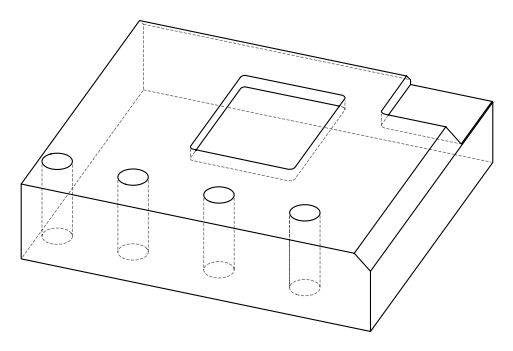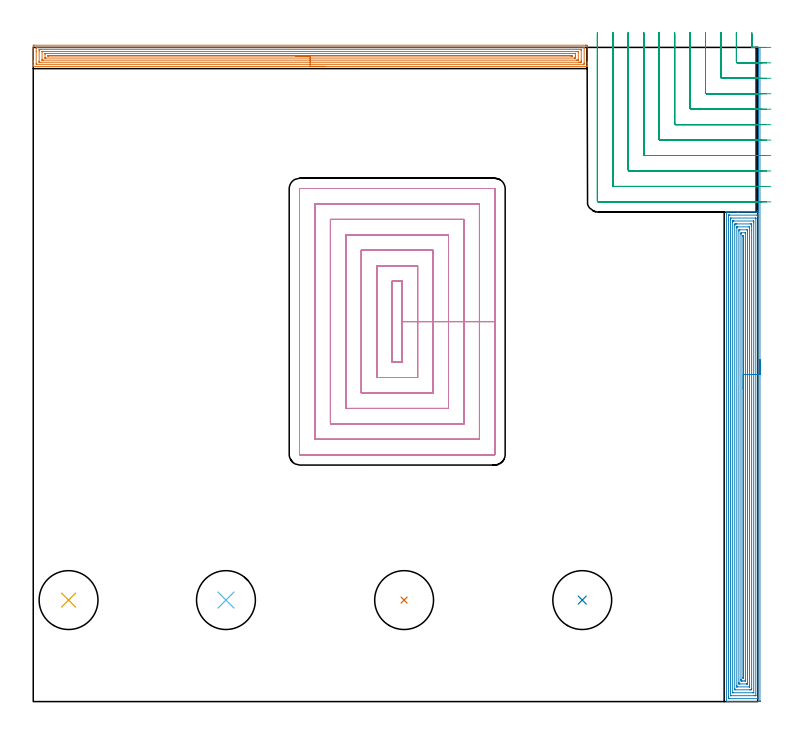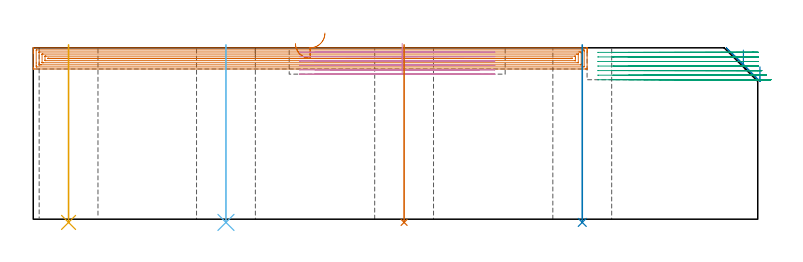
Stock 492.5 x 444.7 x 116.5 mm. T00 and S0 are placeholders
(PLAN: 8 operations, 2 tool changes, 98.8 min)
(1 AREA_MILL | FG_CHAMFER_SURFACE | UGT0205_001 | 18.25 min | 39771 mm3)
(2 AREA_MILL_1 | FG_CHAMFER_SURFACE_1 | UGT0205_001 | 25.06 min | 106463 mm3)
(3 MILL_CORNER_NOTCH_RECTANGULAR | CORNER_NOTCH_RECTANGULAR | UGT0201_132 | Follow Part, ap 3.5, ae 75% | 20.65 min | 261009 mm3)
(4 MILL_RECTANGULAR_POCKET | POCKET_RECTANGULAR_STRAIGHT | UGT0201_132 | Follow Part, ap 3.5, ae 75% | 32.9 min | 511627 mm3)
(5 INDEXABLE_INSERT_DRILL_THROUGH_HOLE_FROM_SOLID | STEP1HOLE | NXT0302_035 | 0.48 min | 146337 mm3)
(6 INDEXABLE_INSERT_DRILL_THROUGH_HOLE_FROM_SOLID_1 | STEP1HOLE_1 | NXT0302_035 | 0.48 min | 146272 mm3)
(7 INDEXABLE_INSERT_DRILL_THROUGH_HOLE_FROM_SOLID_2 | STEP1HOLE_2 | NXT0302_035 | 0.48 min | 146307 mm3)
(8 INDEXABLE_INSERT_DRILL_THROUGH_HOLE_FROM_SOLID_3 | STEP1HOLE_3 | NXT0302_035 | 0.48 min | 146314 mm3)
(TOOL UGT0205_001 | Chamfer Mill 20 x 3 x 45 deg. | D20 FL50 Z2)
(TOOL UGT0201_132 | Carbide End Mill 14.0 | D14 FL30 Z4)
(TOOL NXT0302_035 | Index. Insert Drill 40mm [880-D4000L40-05] | D40 PA176 FL200 Z2)
(OP 1 AREA_MILL)
G17 G21 G94 G90
T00 M6
G54
G17 G0 G90 X198.25 Y431.8 S1061 M3
G43 Z126.5 H0
G94 G1 X198.212 Z125.628 F250.
X198.098 Z124.763
X197.909 Z123.912
X197.647 Z123.08
X197.313 Z122.274
X196.91 Z121.5
X196.442 Z120.764
X195.91 Z120.072
X195.321 Z119.429
X194.678 Z118.839
X193.986 Z118.308
X193.25 Z117.84
X192.476 Z117.437
X191.67 Z117.103
X190.838 Z116.841
X189.986 Z116.652
X189.122 Z116.538
X188.25 Z116.5
X0.173
X0.01 Y431.803 Z116.488
X0.007 Y431.836 Z116.455
X0. Y432.219 Z116.08
Y432.541 Z115.759
Y433.229 Z115.066
Y434.461 Z113.836
Y435.005 Z113.29
Y435.62 Z112.675
Y445.387 Z102.911
X0.002 Y445.659 Z102.639
X0.008 Y446.192 Z102.106
X0.081 Y446.194 Z102.103
X0.62 Y446.2 Z102.1
X375.336
X375.88 Y446.199 Z102.101
X376.419 Y446.194 Z102.104
X376.492 Y446.192 Z102.106
X376.5 Y445.659 Z102.639
Y435.005 Z113.29
Y434.461 Z113.836
Y434.117 Z114.179
Y433.573 Z114.723
Y433.229 Z115.066
Y432.541 Z115.759
Y432.219 Z116.08
Y431.837 Z116.453
X376.491 Y431.802 Z116.488
X376.327 Y431.8 Z116.5
X188.25
Y433.214 Z115.086
X2.407 Y433.215 Z115.085
X2.01 Y433.229 Z115.071
X2.001 Y433.632 Z114.668
X2. Y442.107 Z106.193
Y443.883 Z104.417
X2.001 Y444.286 Z104.014
X2.01 Y444.771 Z103.529
X2.392 Y444.785 Z103.515
X2.407 Y444.786 Z103.514
X374.093 Y444.785 Z103.515
X374.49 Y444.771 Z103.529
X374.499 Y444.368 Z103.932
X374.5 Y434.117 Z114.183
X374.499 Y433.714 Z114.586
X374.49 Y433.229 Z115.071
X374.108 Y433.215 Z115.085
X374.093 Y433.214 Z115.086
X188.25
Y434.628 Z113.672
X4.572 Y434.629 Z113.671
X4.194 Y434.63 Z113.67
X4.068 Y434.633 Z113.667
X4.025 Y434.635 Z113.665
X4.01 Y434.641 Z113.659
X4.007 Y434.684 Z113.616
X4.003 Y434.812 Z113.488
X4.001 Y435.005 Z113.295
X4. Y435.197 Z113.103
Y442.3 Z106.
X4.002 Y442.995 Z105.305
X4.004 Y443.184 Z105.116
X4.014 Y443.364 Z104.936
X4.194 Y443.367 Z104.933
X4.71 Y443.37 Z104.93
X5.087 Y443.371 Z104.929
X5.602
X371.928
X372.306 Y443.37 Z104.93
X372.432 Y443.367 Z104.933
X372.475 Y443.365 Z104.935
X372.49 Y443.359 Z104.941
X372.493 Y443.316 Z104.984
X372.497 Y443.188 Z105.112
X372.499 Y442.995 Z105.305
X372.5 Y442.803 Z105.497
Y435.7 Z112.6
X372.498 Y435.005 Z113.295
X372.496 Y434.816 Z113.484
X372.486 Y434.635 Z113.665
X372.306 Y434.633 Z113.667
X371.79 Y434.63 Z113.67
X371.413 Y434.629 Z113.671
X370.898 Y434.628 Z113.672
X188.25
Y436.043 Z112.257
X6.723
X6.093 Y436.048 Z112.252
X6.021 Y436.05 Z112.25
X6.009 Y436.054 Z112.246
X6.006 Y436.077 Z112.223
X6.003 Y436.129 Z112.171
X6.001 Y436.34 Z111.96
Y441.654 Z106.646
X6.004 Y441.871 Z106.429
X6.007 Y441.925 Z106.375
X6.009 Y441.947 Z106.353
X6.028 Y441.95 Z106.35
X6.136 Y441.953 Z106.347
X6.874 Y441.957 Z106.343
X7.025
X369.777
X370.407 Y441.952 Z106.348
X370.479 Y441.95 Z106.35
X370.491 Y441.946 Z106.354
X370.494 Y441.923 Z106.377
X370.497 Y441.871 Z106.429
X370.499 Y441.66 Z106.64
Y436.346 Z111.954
X370.496 Y436.129 Z112.171
X370.493 Y436.075 Z112.225
X370.491 Y436.053 Z112.247
X370.472 Y436.05 Z112.25
X370.364 Y436.047 Z112.253
X369.626 Y436.043 Z112.257
X369.475
X188.25
Y437.457 Z110.843
X8.661
X8.448 Y437.458 Z110.842
X8.024 Y437.463 Z110.837
X8.008 Y437.465 Z110.835
X8.005 Y437.468 Z110.832
X8.002 Y437.484 Z110.816
X8. Y437.668 Z110.632
Y440.1 Z108.2
X8.003 Y440.332 Z107.968
X8.007 Y440.496 Z107.804
X8.01 Y440.531 Z107.769
X8.095 Y440.536 Z107.764
X8.236 Y440.54 Z107.76
X8.449 Y440.542 Z107.758
X367.839 Y440.543 Z107.757
X368.052 Y440.542 Z107.758
X368.476 Y440.537 Z107.763
X368.492 Y440.535 Z107.765
X368.495 Y440.532 Z107.768
X368.498 Y440.516 Z107.784
X368.5 Y440.483 Z107.817
Y440.426 Z107.874
Y438.787 Z109.513
Y437.9 Z110.4
X368.497 Y437.668 Z110.632
X368.493 Y437.504 Z110.796
X368.49 Y437.469 Z110.831
X368.405 Y437.464 Z110.836
X368.264 Y437.46 Z110.84
X368.051 Y437.458 Z110.842
X188.25 Y437.457 Z110.843
Y438.871 Z109.429
X10.13 Y438.872 Z109.428
X10.055 Y438.874 Z109.426
X10.018 Y438.877 Z109.423
X10.01 Y438.879 Z109.421
X10.007 Y438.888 Z109.412
X10.001 Y439. Z109.3
X10.003 Y439.083 Z109.217
X10.007 Y439.114 Z109.186
X10.01 Y439.122 Z109.178
X10.021 Y439.123 Z109.177
X10.189 Y439.127 Z109.173
X10.448 Y439.128 Z109.172
X10.765 Y439.129 Z109.171
X366.37 Y439.128 Z109.172
X366.445 Y439.126 Z109.174
X366.482 Y439.123 Z109.177
X366.49 Y439.121 Z109.179
X366.493 Y439.112 Z109.188
X366.499 Y439. Z109.3
X366.496 Y438.948 Z109.352
X366.49 Y438.881 Z109.419
X366.458 Y438.878 Z109.422
X366.289 Y438.874 Z109.426
X366.052 Y438.872 Z109.428
X365.735 Y438.871 Z109.429
X365.418
X188.25
X187.378 Z109.467
X186.514 Z109.581
X185.662 Z109.77
X184.83 Z110.032
X184.024 Z110.366
X183.25 Z110.769
X182.514 Z111.237
X181.822 Z111.768
X181.179 Z112.358
X180.59 Z113.001
X180.058 Z113.693
X179.59 Z114.429
X179.187 Z115.203
X178.853 Z116.009
X178.591 Z116.841
X178.402 Z117.692
X178.288 Z118.557
X178.25 Z119.429
G0 Z126.5
M5
M2
(OP 2 AREA_MILL_1)
G17 G21 G94 G90
T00 M6
G54
G17 G0 G90 X494. Y232.35 S1061 M3
G43 Z126.5 H0
Z103.7
G94 G1 Y232.312 Z102.828 F250.
Y232.198 Z101.964
Y232.009 Z101.112
Y231.747 Z100.28
Y231.413 Z99.474
Y231.01 Z98.7
Y230.542 Z97.964
Y230.01 Z97.272
Y229.421 Z96.629
Y228.778 Z96.04
Y228.086 Z95.508
Y227.35 Z95.04
Y226.576 Z94.637
Y225.77 Z94.303
Y224.938 Z94.041
Y224.086 Z93.852
Y223.222 Z93.738
Y222.35 Z93.7
Y0.628
X493.999 Y0.003 Z93.699
X493.998 Y0.002 Z93.7
X493.994 Y0. Z93.703
X474.868 Z112.827
X472.493 Z115.201
X471.535 Z116.165
X471.365 Y0.003 Z116.327
X471.202 Y0.01 Z116.489
X471.2 Y0.181 Z116.5
Y332.317
X471.206 Y332.69 Z116.492
X471.555 Y332.7 Z116.144
X478.771 Z108.928
X479.524 Z108.17
X492.706 Z94.988
X492.895 Z94.805
X492.9 Z94.8
Y332.711
X492.897 Y333.211 Z94.796
X492.899 Y333.323 Z94.799
Y333.337 Z94.798
X492.892 Y333.471 Z94.788
X492.895 Y333.478 Z94.785
X492.896 Y333.479
X492.9 Y333.48
Y333.656 Z94.8
Y333.663
X492.899 Y333.674 Z94.791
X492.897 Y333.683 Z94.784
X492.9 Y333.687 Z94.789
X492.897 Y333.69 Z94.784
X492.899 Y333.697 Z94.792
X492.902 Y333.704 Z94.798
X492.9 Y333.74 Z94.8
Y444.519
X492.902 Y444.69 Z94.788
X492.996 Y444.694 Z94.696
X493.454 Y444.7 Z94.246
X493.754 Z93.945
X493.993 Y444.69 Z93.705
X494. Y444.637 Z93.7
Y222.35
X492.586 Z95.114
Y2.539
X492.579 Y2.015 Z95.121
X492.553 Y2.01 Z95.147
X492.482 Y2.005 Z95.218
X492.373 Y2.001 Z95.327
X472.902 Z114.798
X472.696 Y2.003 Z115.004
X472.662 Y2.005 Z115.038
X472.63 Y2.009 Z115.07
X472.621 Y2.052 Z115.079
X472.616 Y2.291 Z115.084
X472.615 Y2.416 Z115.085
X472.614 Y3.187 Z115.086
X472.615 Y330.529 Z115.085
X472.616 Y330.625 Z115.084
X472.618 Y330.672 Z115.082
X472.62 Y330.688 Z115.08
X472.7 Y330.691 Z115.
X473.036 Y330.698 Z114.664
X473.204 Y330.7 Z114.496
X473.372 Z114.328
X491.828 Z95.872
X492.542 Y330.696 Z95.158
X492.562 Y330.69 Z95.138
X492.579 Y330.659 Z95.121
X492.581 Y330.529 Z95.12
X492.585 Y329.758 Z95.115
X492.586 Y222.35 Z95.114
X491.172 Z96.528
X491.171 Y4.204 Z96.529
X491.17 Y4.091 Z96.53
X491.167 Y4.035 Z96.533
X491.165 Y4.014 Z96.535
X491.142 Y4.008 Z96.558
X490.949 Y4.004 Z96.751
X490.27 Y4. Z97.43
X490.07 Z97.63
X474.451 Y4.001 Z113.249
X474.251 Y4.004 Z113.449
X474.052 Y4.01 Z113.648
X474.035 Y4.013 Z113.665
X474.033 Y4.029 Z113.667
X474.03 Y4.068 Z113.67
X474.029 Y4.128 Z113.671
X474.028 Y4.204 Z113.672
X474.029 Y327.847 Z113.671
X474.031 Y328.071 Z113.669
X474.035 Y328.3 Z113.665
X474.048 Y328.69 Z113.652
X474.251 Y328.698 Z113.449
X474.292 Y328.699 Z113.408
X490.99 Z96.71
X491.141 Y328.69 Z96.559
X491.166 Y328.684 Z96.534
X491.168 Y328.668 Z96.532
X491.17 Y328.647 Z96.53
X491.171 Y328.623 Z96.529
X491.172 Y328.514 Z96.528
Y222.35
X489.757 Z97.943
Y6.311
X489.755 Y6.118 Z97.945
X489.753 Y6.049 Z97.947
X489.751 Y6.016 Z97.949
X489.734 Y6.01 Z97.966
X489.627 Y6.007 Z98.073
X489.191 Y6. Z98.509
X476.009 Z111.691
X475.574 Y6.005 Z112.126
X475.468 Y6.01 Z112.232
X475.449 Y6.012 Z112.251
X475.447 Y6.028 Z112.253
X475.445 Y6.065 Z112.255
X475.443 Y6.146 Z112.257
Y326.059
X475.444 Y326.633 Z112.256
X475.447 Y326.672 Z112.253
X475.449 Y326.686 Z112.251
X475.459 Y326.69 Z112.241
X475.536 Y326.695 Z112.164
X475.694 Y326.698 Z112.006
X476.009 Y326.7 Z111.691
X476.257 Z111.443
X489.611 Y326.699 Z98.089
X489.697 Y326.696 Z98.003
X489.738 Y326.691 Z97.962
X489.751 Y326.688 Z97.949
X489.752 Y326.677 Z97.948
X489.756 Y326.378 Z97.944
X489.757 Y326.059 Z97.943
Y325.483
Y222.35
X488.343 Z99.357
X488.342 Y8.674 Z99.358
Y8.644
X488.312 Y8.01 Z99.388
X488.093 Y8.003 Z99.607
X487.434 Y8. Z100.266
X487.217 Z100.483
X477.549 Y8.001 Z110.151
X476.888 Y8.01 Z110.812
X476.858 Y8.674 Z110.842
Y8.705
X476.857 Y323.377 Z110.843
X476.858 Y324.271 Z110.842
X476.859 Y324.3 Z110.841
X476.888 Y324.69 Z110.812
X477.347 Y324.698 Z110.353
X477.766 Y324.699 Z109.934
X478.223 Y324.7 Z109.477
X487.434 Y324.699 Z100.266
X487.893 Y324.698 Z99.807
X488.312 Y324.69 Z99.388
X488.341 Y324.271 Z99.359
X488.342 Y324.241 Z99.358
X488.343 Y323.377 Z99.357
Y320.22
Y222.35
X486.929 Z100.771
Y10.976
X486.928 Y10.462 Z100.772
X486.925 Y10.085 Z100.775
X486.922 Y10.029 Z100.778
X486.918 Y10.01 Z100.782
X486.895 Y10.008 Z100.805
X486.782 Y10.004 Z100.918
X486.555 Y10.001 Z101.145
X478.494 Z109.206
X478.373 Y10.004 Z109.327
X478.293 Y10.009 Z109.407
X478.278 Y10.012 Z109.422
X478.276 Y10.032 Z109.424
X478.274 Y10.082 Z109.426
X478.272 Y10.462 Z109.428
X478.271 Y10.843 Z109.429
Y321.969
X478.274 Y322.483 Z109.426
X478.276 Y322.672 Z109.424
X478.278 Y322.687 Z109.422
X478.304 Y322.692 Z109.396
X478.36 Y322.697 Z109.34
X478.432 Y322.7 Z109.268
X486.555 Y322.699 Z101.145
X486.768 Y322.696 Z100.932
X486.91 Y322.69 Z100.79
X486.923 Y322.687 Z100.777
X486.925 Y322.68 Z100.775
X486.928 Y322.656 Z100.772
X486.929 Y322.61 Z100.771
Y322.483
Y222.35
X485.515 Z102.185
X485.514 Y12.25 Z102.186
X485.512 Y12.068 Z102.188
X485.509 Y12.024 Z102.191
X485.507 Y12.01 Z102.193
X485.453 Y12.007 Z102.247
X485.289 Y12.003 Z102.411
X485.043 Y12. Z102.657
X484.797 Z102.903
X480.403 Z107.297
X479.768 Y12.002 Z107.932
X479.716 Y12.007 Z107.984
X479.698 Y12.009 Z108.002
X479.692 Y12.079 Z108.008
X479.689 Y12.25 Z108.011
X479.685 Y12.98 Z108.015
Y13.144
X479.686 Y319.801 Z108.014
X479.69 Y320.526 Z108.01
X479.692 Y320.695 Z108.008
X480.398 Y320.7 Z107.302
X484.792 Z102.908
X485.508 Y320.695 Z102.192
X485.514 Y319.966 Z102.186
Y319.801
X485.515 Y222.35 Z102.185
X484.1 Z103.6
Y14.932
X484.099 Y14.748 Z103.601
X484.093 Y14.038 Z103.607
X483.951 Y14.006 Z103.749
X483.918 Y14.003 Z103.782
X483.077 Y14. Z104.623
X482.198 Z105.502
X481.317 Y14.003 Z106.383
X481.282 Y14.007 Z106.418
X481.107 Y14.038 Z106.593
X481.104 Y14.219 Z106.596
X481.1 Y14.932 Z106.6
Y15.118
Y317.304
Y318.012
X481.102 Y318.195 Z106.598
X481.107 Y318.383 Z106.593
X481.119 Y318.69 Z106.581
X481.282 Y318.695 Z106.418
X481.486 Y318.699 Z106.214
X484.015 Z103.685
X484.074 Y318.698 Z103.626
X484.089 Y318.695 Z103.611
X484.092 Y318.692 Z103.608
X484.095 Y318.674 Z103.605
X484.098 Y318.569 Z103.602
X484.1 Y318.198 Z103.6
Y318.012
Y222.35
X482.686 Z105.014
Y16.186
X482.684 Y16.098 Z105.016
X482.681 Y16.04 Z105.019
X482.677 Y16.009 Z105.023
X482.666 Y16.007 Z105.034
X482.6 Y16.005 Z105.1
X482.534 Y16.007 Z105.166
X482.523 Y16.009 Z105.177
X482.519 Y16.04 Z105.181
X482.516 Y16.098 Z105.184
X482.514 Y16.186 Z105.186
Y316.4
X482.516 Y316.585 Z105.184
X482.519 Y316.672 Z105.181
X482.52 Y316.687 Z105.18
X482.53 Y316.69 Z105.17
X482.575 Y316.696 Z105.125
X482.673 Y316.69 Z105.027
X482.679 Y316.591 Z105.021
X482.683 Y316.224 Z105.017
X482.686 Y315.865 Z105.014
Y315.69
Y222.35
Y221.478 Z105.052
Y220.614 Z105.166
Y219.762 Z105.354
Y218.93 Z105.617
Y218.124 Z105.951
Y217.35 Z106.353
Y216.614 Z106.822
Y215.922 Z107.353
Y215.279 Z107.943
Y214.69 Z108.586
Y214.158 Z109.278
Y213.69 Z110.014
Y213.287 Z110.788
Y212.953 Z111.593
Y212.691 Z112.426
Y212.502 Z113.277
Y212.388 Z114.142
Y212.35 Z115.014
G0 Z126.5
M5
M2
(OP 3 MILL_CORNER_NOTCH_RECTANGULAR)
G17 G21 G94 G90
T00 M6
G54
G17 G0 G90 X488.5 Y451.9 S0 M3
G43 Z126.5 H0
Z113.4
G94 G1 Y448.9 F250.
Y445.393
G3 X489.193 Y444.7 R0.7
G2 X489.9 Y444.698 R105.
G1 X492.9 Y444.679
G0 Z126.5
X477.976 Y454.7
Z113.4
G1 X477.998 Y451.7
G2 X478. Y451.025 R94.5 F500.
G1 Y434.893
G3 X478.693 Y434.2 R0.7
G1 X489.227
G2 X489.9 Y434.198 R94.5
G1 X492.9 Y434.176 F250.
G0 Z126.5
X467.473 Y454.7
Z113.4
G1 X467.497 Y451.7
G2 X467.5 Y451.025 R84. F500.
G1 Y424.394
G3 X468.194 Y423.7 R0.7
G1 X489.227
G2 X489.9 Y423.697 R84.
G1 X492.9 Y423.673 F250.
G0 Z126.5
X456.969 Y454.7
Z113.4
G1 X456.997 Y451.7
G2 X457. Y451.025 R73.5 F500.
G1 Y413.894
G3 X457.694 Y413.2 R0.7
G1 X489.227
G2 X489.9 Y413.197 R73.5
G1 X492.9 Y413.169 F250.
G0 Z126.5
X446.464 Y454.7
Z113.4
G1 X446.496 Y451.7
G2 X446.5 Y451.025 R63. F500.
G1 Y403.394
G3 X447.194 Y402.7 R0.7
G1 X489.227
G2 X489.9 Y402.696 R63.
G1 X492.9 Y402.664 F250.
G0 Z126.5
X435.957 Y454.7
Z113.4
G1 X435.996 Y451.7
G2 X436. Y451.025 R52.5 F500.
G1 Y392.895
G3 X436.695 Y392.2 R0.7
G1 X489.227
G2 X489.9 Y392.196 R52.5
G1 X492.9 Y392.157 F250.
G0 Z126.5
X425.446 Y454.7
Z113.4
G1 X425.495 Y451.7
G2 X425.5 Y451.025 R42. F500.
G1 Y382.395
G3 X426.195 Y381.7 R0.7
G1 X489.227
G2 X489.9 Y381.695 R42.
G1 X492.9 Y381.647 F250.
G0 Z126.5
X414.928 Y454.699
Z113.4
G1 X414.993 Y451.7
G2 X415. Y451.025 R31.5 F500.
G1 Y371.895
G3 X415.695 Y371.2 R0.7
G1 X489.227
G2 X489.9 Y371.193 R31.5
G1 X492.899 Y371.129 F250.
G0 Z126.5
X404.393 Y454.698
Z113.4
G1 X404.489 Y451.7
G2 X404.5 Y451.025 R21. F500.
G1 Y361.395
G3 X405.195 Y360.7 R0.7
G1 X489.227
G2 X489.9 Y360.689 R21.
G1 X492.899 Y360.593 F250.
G0 Z126.5
X393.785 Y454.694
Z113.4
G1 X393.978 Y451.7
G2 X394. Y451.025 R10.5 F500.
G1 Y350.896
G3 X394.696 Y350.2 R0.7
G1 X489.227
G2 X489.9 Y350.178 R10.5
G1 X492.894 Y349.986 F250.
G0 Z126.5
X383.5 Y454.025
Z113.4
G1 Y451.025
Y340.396 F500.
G3 X384.196 Y339.7 R0.7
G1 X489.227
X492.227 F250.
G0 Z126.5
X488.5 Y451.9
Z110.3
G1 Y448.9
Y445.393
G3 X489.193 Y444.7 R0.7
G2 X489.9 Y444.699 R105.
G1 X492.9 Y444.686
G0 Z126.5
X477.983 Y454.7
Z110.3
G1 X477.999 Y451.7
G2 X478. Y451.197 R94.5 F500.
G1 Y434.893
G3 X478.693 Y434.2 R0.7
G1 X489.423
G2 X489.9 Y434.199 R94.5
G1 X492.9 Y434.184 F250.
G0 Z126.5
X467.481 Y454.7
Z110.3
G1 X467.498 Y451.7
G2 X467.5 Y451.197 R84. F500.
G1 Y424.394
G3 X468.194 Y423.7 R0.7
G1 X489.423
G2 X489.9 Y423.699 R84.
G1 X492.9 Y423.682 F250.
G0 Z126.5
X456.978 Y454.7
Z110.3
G1 X456.998 Y451.7
G2 X457. Y451.197 R73.5 F500.
G1 Y413.894
G3 X457.694 Y413.2 R0.7
G1 X489.423
G2 X489.9 Y413.198 R73.5
G1 X492.9 Y413.179 F250.
G0 Z126.5
X446.474 Y454.7
Z110.3
G1 X446.498 Y451.7
G2 X446.5 Y451.197 R63. F500.
G1 Y403.394
G3 X447.194 Y402.7 R0.7
G1 X489.423
G2 X489.9 Y402.698 R63.
G1 X492.9 Y402.675 F250.
G0 Z126.5
X435.969 Y454.7
Z110.3
G1 X435.998 Y451.7
G2 X436. Y451.197 R52.5 F500.
G1 Y392.895
G3 X436.695 Y392.2 R0.7
G1 X489.423
G2 X489.9 Y392.198 R52.5
G1 X492.9 Y392.171 F250.
G0 Z126.5
X425.461 Y454.7
Z110.3
G1 X425.497 Y451.7
G2 X425.5 Y451.197 R42. F500.
G1 Y382.395
G3 X426.195 Y381.7 R0.7
G1 X489.423
G2 X489.9 Y381.697 R42.
G1 X492.9 Y381.663 F250.
G0 Z126.5
X414.948 Y454.7
Z110.3
G1 X414.996 Y451.7
G2 X415. Y451.197 R31.5 F500.
G1 Y371.895
G3 X415.695 Y371.2 R0.7
G1 X489.423
G2 X489.9 Y371.196 R31.5
G1 X492.9 Y371.151 F250.
G0 Z126.5
X404.422 Y454.699
Z110.3
G1 X404.494 Y451.7
G2 X404.5 Y451.197 R21. F500.
G1 Y361.395
G3 X405.195 Y360.7 R0.7
G1 X489.423
G2 X489.9 Y360.695 R21.
G1 X492.899 Y360.626 F250.
G0 Z126.5
X393.844 Y454.697
Z110.3
G1 X393.988 Y451.7
G2 X394. Y451.197 R10.5 F500.
G1 Y350.896
G3 X394.696 Y350.2 R0.7
G1 X489.423
G2 X489.9 Y350.189 R10.5
G1 X492.897 Y350.053 F250.
G0 Z126.5
X383.5 Y454.197
Z110.3
G1 Y451.197
Y340.396 F500.
G3 X384.196 Y339.7 R0.7
G1 X489.423
X492.423 F250.
G0 Z126.5
X488.5 Y451.9
Z107.2
G1 Y448.9
Y445.393
G3 X489.193 Y444.7 R0.7
G1 X489.841
X489.9
X492.9 Y444.698
G0 Z126.5
X478. Y454.7
Z107.2
G1 Y451.7
Y434.893 F500.
G3 X478.693 Y434.2 R0.7
G1 X489.841
X489.9
X492.9 Y434.198 F250.
G0 Z126.5
X467.5 Y454.7
Z107.2
G1 Y451.7
Y424.394 F500.
G3 X468.194 Y423.7 R0.7
G1 X489.841
X489.9
X492.9 Y423.698 F250.
G0 Z126.5
X457. Y454.7
Z107.2
G1 Y451.7
Y413.894 F500.
G3 X457.694 Y413.2 R0.7
G1 X489.841
X489.9
X492.9 Y413.198 F250.
G0 Z126.5
X446.5 Y454.7
Z107.2
G1 Y451.7
Y403.394 F500.
G3 X447.194 Y402.7 R0.7
G1 X489.841
X489.9
X492.9 Y402.697 F250.
G0 Z126.5
X436. Y454.7
Z107.2
G1 Y451.7
Y392.894 F500.
G3 X436.694 Y392.2 R0.7
G1 X489.841
X489.9
X492.9 Y392.197 F250.
G0 Z126.5
X425.5 Y454.7
Z107.2
G1 Y451.7
Y382.395 F500.
G3 X426.195 Y381.7 R0.7
G1 X489.841
X489.9
X492.9 Y381.696 F250.
G0 Z126.5
X415. Y454.7
Z107.2
G1 Y451.7
Y371.895 F500.
G3 X415.695 Y371.2 R0.7
G1 X489.841
X489.9
X492.9 Y371.194 F250.
G0 Z126.5
X404.5 Y454.7
Z107.2
G1 Y451.7
Y361.395 F500.
G3 X405.195 Y360.7 R0.7
G1 X489.841
X489.9
X492.9 Y360.692 F250.
G0 Z126.5
X394. Y454.7
Z107.2
G1 Y451.7
Y350.896 F500.
G3 X394.696 Y350.2 R0.7
G1 X489.841
X489.9
X492.9 Y350.183 F250.
G0 Z126.5
X383.5 Y454.7
Z107.2
G1 Y451.7
Y340.396 F500.
G3 X384.196 Y339.7 R0.7
G1 X489.841
X492.841 F250.
G0 Z126.5
X488.5 Y451.9
Z104.1
G1 Y448.9
Y445.393
G3 X489.193 Y444.7 R0.7
G1 X489.9
X492.9
G0 Z126.5
X478. Y454.7
Z104.1
G1 Y451.7
Y434.893 F500.
G3 X478.693 Y434.2 R0.7
G1 X489.9
X492.9 F250.
G0 Z126.5
X467.5 Y454.7
Z104.1
G1 Y451.7
Y424.394 F500.
G3 X468.194 Y423.7 R0.7
G1 X489.9
X492.9 F250.
G0 Z126.5
X457. Y454.7
Z104.1
G1 Y451.7
Y413.894 F500.
G3 X457.694 Y413.2 R0.7
G1 X489.9
X492.9 F250.
G0 Z126.5
X446.5 Y454.7
Z104.1
G1 Y451.7
Y403.394 F500.
G3 X447.194 Y402.7 R0.7
G1 X489.9
X492.9 F250.
G0 Z126.5
X436. Y454.7
Z104.1
G1 Y451.7
Y392.894 F500.
G3 X436.694 Y392.2 R0.7
G1 X489.9
X492.9 F250.
G0 Z126.5
X425.5 Y454.7
Z104.1
G1 Y451.7
Y382.395 F500.
G3 X426.195 Y381.7 R0.7
G1 X489.9
X492.9 F250.
G0 Z126.5
X415. Y454.7
Z104.1
G1 Y451.7
Y371.895 F500.
G3 X415.695 Y371.2 R0.7
G1 X489.9
X492.9 F250.
G0 Z126.5
X404.5 Y454.7
Z104.1
G1 Y451.7
Y361.395 F500.
G3 X405.195 Y360.7 R0.7
G1 X489.9
X492.9 F250.
G0 Z126.5
X394. Y454.7
Z104.1
G1 Y451.7
Y350.896 F500.
G3 X394.696 Y350.2 R0.7
G1 X489.9
X492.9 F250.
G0 Z126.5
X383.5 Y454.7
Z104.1
G1 Y451.7
Y340.396 F500.
G3 X384.196 Y339.7 R0.7
G1 X489.9
X492.9 F250.
G0 Z126.5
X488.5 Y453.873
Z101.
G1 Y450.873
Y445.393 F500.
G3 X489.193 Y444.7 R0.7
G1 X492.2
X495.2 F250.
G0 Z126.5
X478. Y454.7
Z101.
G1 Y451.7
Y434.893 F500.
G3 X478.693 Y434.2 R0.7
G1 X492.2
X495.2 F250.
G0 Z126.5
X467.5 Y454.7
Z101.
G1 Y451.7
Y424.394 F500.
G3 X468.194 Y423.7 R0.7
G1 X492.2
X495.2 F250.
G0 Z126.5
X457. Y454.7
Z101.
G1 Y451.7
Y413.894 F500.
G3 X457.694 Y413.2 R0.7
G1 X492.2
X495.2 F250.
G0 Z126.5
X446.5 Y454.7
Z101.
G1 Y451.7
Y403.394 F500.
G3 X447.194 Y402.7 R0.7
G1 X492.2
X495.2 F250.
G0 Z126.5
X436. Y454.7
Z101.
G1 Y451.7
Y392.895 F500.
G3 X436.695 Y392.2 R0.7
G1 X492.2
X495.2 F250.
G0 Z126.5
X425.5 Y454.7
Z101.
G1 Y451.7
Y382.395 F500.
G3 X426.195 Y381.7 R0.7
G1 X492.2
X495.2 F250.
G0 Z126.5
X415. Y454.7
Z101.
G1 Y451.7
Y371.895 F500.
G3 X415.695 Y371.2 R0.7
G1 X492.2
X495.2 F250.
G0 Z126.5
X404.5 Y454.7
Z101.
G1 Y451.7
Y361.395 F500.
G3 X405.195 Y360.7 R0.7
G1 X492.2
X495.2 F250.
G0 Z126.5
X394. Y454.7
Z101.
G1 Y451.7
Y350.896 F500.
G3 X394.696 Y350.2 R0.7
G1 X492.2
X495.2 F250.
G0 Z126.5
X383.5 Y454.7
Z101.
G1 Y451.7
Y340.396 F500.
G3 X384.196 Y339.7 R0.7
G1 X492.2
X495.2 F250.
G0 Z126.5
X488.5 Y454.697
Z97.9
G1 Y451.697
Y445.393 F500.
G3 X489.193 Y444.7 R0.7
G1 X495.3
X498.3 F250.
G0 Z126.5
X478. Y454.7
Z97.9
G1 Y451.7
Y434.893 F500.
G3 X478.693 Y434.2 R0.7
G1 X495.3
X498.3 F250.
G0 Z126.5
X467.5 Y454.7
Z97.9
G1 Y451.7
Y424.394 F500.
G3 X468.194 Y423.7 R0.7
G1 X495.3
X498.3 F250.
G0 Z126.5
X457. Y454.7
Z97.9
G1 Y451.7
Y413.894 F500.
G3 X457.694 Y413.2 R0.7
G1 X495.3
X498.3 F250.
G0 Z126.5
X446.5 Y454.7
Z97.9
G1 Y451.7
Y403.394 F500.
G3 X447.194 Y402.7 R0.7
G1 X495.3
X498.3 F250.
G0 Z126.5
X436. Y454.7
Z97.9
G1 Y451.7
Y392.895 F500.
G3 X436.695 Y392.2 R0.7
G1 X495.3
X498.3 F250.
G0 Z126.5
X425.5 Y454.7
Z97.9
G1 Y451.7
Y382.395 F500.
G3 X426.195 Y381.7 R0.7
G1 X495.3
X498.3 F250.
G0 Z126.5
X415. Y454.7
Z97.9
G1 Y451.7
Y371.895 F500.
G3 X415.695 Y371.2 R0.7
G1 X495.3
X498.3 F250.
G0 Z126.5
X404.5 Y454.7
Z97.9
G1 Y451.7
Y361.395 F500.
G3 X405.195 Y360.7 R0.7
G1 X495.3
X498.3 F250.
G0 Z126.5
X394. Y454.7
Z97.9
G1 Y451.7
Y350.896 F500.
G3 X394.696 Y350.2 R0.7
G1 X495.3
X498.3 F250.
G0 Z126.5
X383.5 Y454.7
Z97.9
G1 Y451.7
Y340.396 F500.
G3 X384.196 Y339.7 R0.7
G1 X495.3
X498.3 F250.
G0 Z126.5
X488.5 Y454.7
Z94.8
G1 Y451.7
Y445.393 F500.
G3 X489.193 Y444.7 R0.7
G1 X498.399
X501.399 F250.
G0 Z126.5
X478. Y454.7
Z94.8
G1 Y451.7
Y434.893 F500.
G3 X478.693 Y434.2 R0.7
G1 X498.399
X501.399 F250.
G0 Z126.5
X467.5 Y454.7
Z94.8
G1 Y451.7
Y424.393 F500.
G3 X468.193 Y423.7 R0.7
G1 X498.399
X501.399 F250.
G0 Z126.5
X457. Y454.7
Z94.8
G1 Y451.7
Y413.894 F500.
G3 X457.694 Y413.2 R0.7
G1 X498.399
X501.399 F250.
G0 Z126.5
X446.5 Y454.7
Z94.8
G1 Y451.7
Y403.394 F500.
G3 X447.194 Y402.7 R0.7
G1 X498.399
X501.399 F250.
G0 Z126.5
X436. Y454.7
Z94.8
G1 Y451.7
Y392.894 F500.
G3 X436.694 Y392.2 R0.7
G1 X498.399
X501.399 F250.
G0 Z126.5
X425.5 Y454.7
Z94.8
G1 Y451.7
Y382.395 F500.
G3 X426.195 Y381.7 R0.7
G1 X498.399
X501.399 F250.
G0 Z126.5
X415. Y454.7
Z94.8
G1 Y451.7
Y371.895 F500.
G3 X415.695 Y371.2 R0.7
G1 X498.399
X501.399 F250.
G0 Z126.5
X404.5 Y454.7
Z94.8
G1 Y451.7
Y361.395 F500.
G3 X405.195 Y360.7 R0.7
G1 X498.399
X501.399 F250.
G0 Z126.5
X394. Y454.7
Z94.8
G1 Y451.7
Y350.896 F500.
G3 X394.696 Y350.2 R0.7
G1 X498.399
X501.399 F250.
G0 Z126.5
X383.5 Y454.7
Z94.8
G1 Y451.7
Y340.396 F500.
G3 X384.196 Y339.7 R0.7
G1 X498.399
X501.399 F250.
G0 Z126.5
M5
M2
(OP 4 MILL_RECTANGULAR_POCKET)
G17 G21 G94 G90
T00 M6
G54
G17 G0 G90 X250.8 Y235.97 S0 M3
G43 Z126.5 H0
Z119.5
G94 G1 Y258.3 Z113.517 F250.
Y285.8 F500.
X244.
Y230.8
X250.8
Y258.3
X261.3
Y296.3
X233.5
Y220.3
X261.3
Y258.3
X271.8
Y306.8
X223.
Y209.8
X271.8
Y258.3
X282.3
Y317.3
X212.5
Y199.3
X282.3
Y258.3
X292.8
Y327.8
X202.
Y188.8
X292.8
Y258.3
X303.3
Y338.3
X191.5
Y178.3
X303.3
Y258.3
X313.8
Y348.5
G3 X313.5 Y348.8 R0.3
G1 X181.3
G3 X181. Y348.5 R0.3
G1 Y168.1
G3 X181.3 Y167.8 R0.3
G1 X313.5
G3 X313.8 Y168.1 R0.3
G1 Y258.3
Y259.3
G0 X250.8 Y235.97 Z116.517
G1 Y258.3 Z110.533 F250.
Y285.8 F500.
X244.
Y230.8
X250.8
Y258.3
X261.3
Y296.3
X233.5
Y220.3
X261.3
Y258.3
X271.8
Y306.8
X223.
Y209.8
X271.8
Y258.3
X282.3
Y317.3
X212.5
Y199.3
X282.3
Y258.3
X292.8
Y327.8
X202.
Y188.8
X292.8
Y258.3
X303.3
Y338.3
X191.5
Y178.3
X303.3
Y258.3
X313.8
Y348.5
G3 X313.5 Y348.8 R0.3
G1 X181.3
G3 X181. Y348.5 R0.3
G1 Y168.1
G3 X181.3 Y167.8 R0.3
G1 X313.5
G3 X313.8 Y168.1 R0.3
G1 Y258.3
Y259.3
G0 X250.8 Y235.97 Z113.533
G1 Y258.3 Z107.55 F250.
Y285.8 F500.
X244.
Y230.8
X250.8
Y258.3
X261.3
Y296.3
X233.5
Y220.3
X261.3
Y258.3
X271.8
Y306.8
X223.
Y209.8
X271.8
Y258.3
X282.3
Y317.3
X212.5
Y199.3
X282.3
Y258.3
X292.8
Y327.8
X202.
Y188.8
X292.8
Y258.3
X303.3
Y338.3
X191.5
Y178.3
X303.3
Y258.3
X313.8
Y348.5
G3 X313.5 Y348.8 R0.3
G1 X181.3
G3 X181. Y348.5 R0.3
G1 Y168.1
G3 X181.3 Y167.8 R0.3
G1 X313.5
G3 X313.8 Y168.1 R0.3
G1 Y258.3
Y259.3
G0 X250.8 Y235.97 Z110.55
G1 Y258.3 Z104.567 F250.
Y285.8 F500.
X244.
Y230.8
X250.8
Y258.3
X261.3
Y296.3
X233.5
Y220.3
X261.3
Y258.3
X271.8
Y306.8
X223.
Y209.8
X271.8
Y258.3
X282.3
Y317.3
X212.5
Y199.3
X282.3
Y258.3
X292.8
Y327.8
X202.
Y188.8
X292.8
Y258.3
X303.3
Y338.3
X191.5
Y178.3
X303.3
Y258.3
X313.8
Y348.5
G3 X313.5 Y348.8 R0.3
G1 X181.3
G3 X181. Y348.5 R0.3
G1 Y168.1
G3 X181.3 Y167.8 R0.3
G1 X313.5
G3 X313.8 Y168.1 R0.3
G1 Y258.3
Y259.3
G0 X250.8 Y235.97 Z107.567
G1 Y258.3 Z101.583 F250.
Y285.8 F500.
X244.
Y230.8
X250.8
Y258.3
X261.3
Y296.3
X233.5
Y220.3
X261.3
Y258.3
X271.8
Y306.8
X223.
Y209.8
X271.8
Y258.3
X282.3
Y317.3
X212.5
Y199.3
X282.3
Y258.3
X292.8
Y327.8
X202.
Y188.8
X292.8
Y258.3
X303.3
Y338.3
X191.5
Y178.3
X303.3
Y258.3
X313.8
Y348.5
G3 X313.5 Y348.8 R0.3
G1 X181.3
G3 X181. Y348.5 R0.3
G1 Y168.1
G3 X181.3 Y167.8 R0.3
G1 X313.5
G3 X313.8 Y168.1 R0.3
G1 Y258.3
Y259.3
G0 X250.8 Y235.97 Z104.583
G1 Y258.3 Z98.6 F250.
Y285.8 F500.
X244.
Y230.8
X250.8
Y258.3
X261.3
Y296.3
X233.5
Y220.3
X261.3
Y258.3
X271.8
Y306.8
X223.
Y209.8
X271.8
Y258.3
X282.3
Y317.3
X212.5
Y199.3
X282.3
Y258.3
X292.8
Y327.8
X202.
Y188.8
X292.8
Y258.3
X303.3
Y338.3
X191.5
Y178.3
X303.3
Y258.3
X313.8
Y348.5
G3 X313.5 Y348.8 R0.3
G1 X181.3
G3 X181. Y348.5 R0.3
G1 Y168.1
G3 X181.3 Y167.8 R0.3
G1 X313.5
G3 X313.8 Y168.1 R0.3
G1 Y258.3
Y259.3
G0 Z126.5
M5
M2
(OP 5 INDEXABLE_INSERT_DRILL_THROUGH_HOLE_FROM_SOLID)
G17 G21 G94 G90
T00 M6
G54
G17 G0 G90 X24. Y69. S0 M3
G43 Z126.5 H1
G94 G81 G98 Z-2.198 F250. R118.5
G80
M5
M2
(OP 6 INDEXABLE_INSERT_DRILL_THROUGH_HOLE_FROM_SOLID_1)
G17 G21 G94 G90
T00 M6
G54
G17 G0 G90 X131. Y69. S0 M3
G43 Z126.5 H1
G94 G81 G98 Z-2.198 F250. R118.5
G80
M5
M2
(OP 7 INDEXABLE_INSERT_DRILL_THROUGH_HOLE_FROM_SOLID_2)
G17 G21 G94 G90
T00 M6
G54
G17 G0 G90 X252.1 Y69. S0 M3
G43 Z126.5 H1
G94 G81 G98 Z-2.198 F250. R118.5
G80
M5
M2
(OP 8 INDEXABLE_INSERT_DRILL_THROUGH_HOLE_FROM_SOLID_3)
G17 G21 G94 G90
T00 M6
G54
G17 G0 G90 X373.2 Y69. S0 M3
G43 Z126.5 H1
G94 G81 G98 Z-2.198 F250. R118.5
G80
M5
M2
